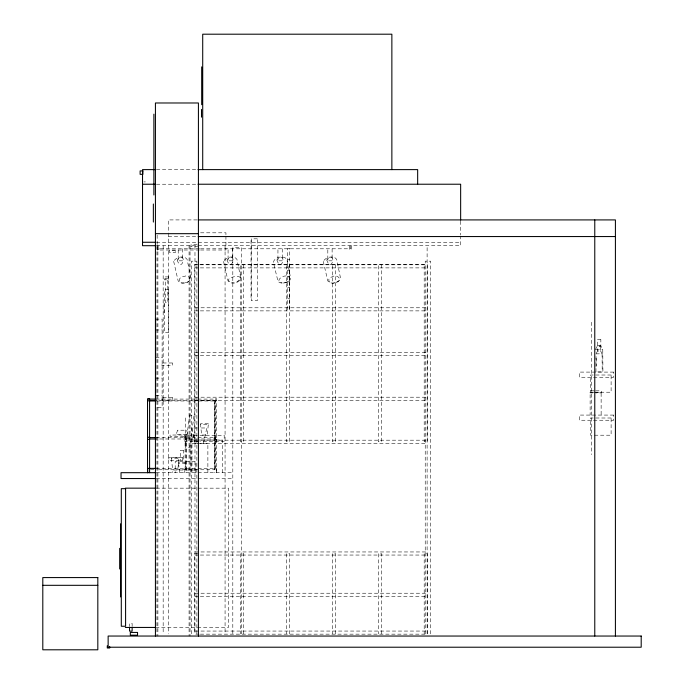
<?xml version="1.0" encoding="UTF-8"?>
<svg xmlns="http://www.w3.org/2000/svg" width="684" height="684" viewBox="0 0 684 684"><rect width="100%" height="100%" fill="white"/><g stroke="black" fill="none" stroke-linecap="round" stroke-linejoin="round"><path stroke-width="0.51" stroke-dasharray="3.42 2.56" d="M595.944 371.916L596.063 353.867L602.082 353.808L600.518 350.798L597.628 350.798L596.063 353.808M177.968 468.386L178.934 458.4M184.654 472.687L185.544 463.41M208.278 424.755L207.286 435.024L201.592 435.024L200.6 424.755M203.405 443.454L206.842 427.979L199.275 427.979M595.379 349.661L597.294 345.967L600.851 345.967L602.766 349.661L602.92 371.916L595.747 371.916M236.527 282.27C250.96 270.958 215.785 278.824 233.663 282.911M336.263 282.27C343.693 280.072 336.87 273.438 332.048 276.892C325.652 278.337 329.791 285.211 334.852 282.689M185.244 282.689C192.349 282.398 190.408 273.711 183.859 276.473C178.208 276.345 177.387 284.322 183.791 282.911M283.321 283.022C286.168 282.654 290.512 281.475 290.632 278.012L286.81 259.339C283.851 254.893 274.164 257.064 273.386 262.34L277.875 280.859C280.012 285.715 293.094 281.97 288.708 276.84C284.382 273.267 273.54 281.244 282.124 282.919M156.397 169.615L197.984 169.615M143.879 181.91L145.367 181.91M156.397 184.227L197.984 184.227M197.137 219.915L168.324 219.915L168.324 633.906M200.532 232.808L225.934 232.808L225.934 234.834M168.324 236.553L197.137 236.553M156.414 242.264L460.648 242.264M156.414 245.701L460.648 245.701L460.648 235.937M199.506 248.796L158.004 248.796L158.004 245.701M200.566 248.796L350.601 248.796L350.601 245.701M156.978 249.489L159.039 249.489L159.039 245.701M199.471 250.002L157.149 250.002L157.149 232.808M200.532 250.002L225.934 250.002L225.934 235.843M287.665 259.672L289.725 259.672M194.974 264.793L199.241 264.793M200.301 264.793L427.115 264.793M194.974 267.889L199.241 267.889M200.301 267.889L427.115 267.889M287.665 270.77L289.725 270.77M287.665 276.319L289.725 276.319M287.665 281.868L289.725 281.868M287.665 287.417L289.725 287.417M287.665 298.515L289.725 298.515M194.974 307.783L427.115 307.783M194.974 310.878L199.241 310.878M200.301 310.878L427.115 310.878M155.601 319.129L162.134 319.129L162.134 407.339L155.601 407.339M155.601 329.962L162.134 329.962M595.875 349.738L602.766 349.738M194.974 352.491L427.115 352.491M194.974 355.586L199.241 355.586M200.301 355.586L427.115 355.586M155.601 357.476L162.134 357.476M595.824 358.382L596.303 358.382L596.303 366.205L595.824 366.205M155.601 378.107L162.134 378.107M594.165 390.838L589.959 390.838L589.959 392.898L592.797 392.898M595.636 390.838L601.304 390.838L601.304 392.898L595.636 392.898M594.208 392.727L590.13 392.727L590.13 415.077M595.636 392.727L601.133 392.727L601.133 415.077M155.601 395.309L162.134 395.309M194.974 397.199L427.115 397.199M156.003 399.088L215.614 399.088L215.614 400.465L156.003 400.465M194.974 400.294L199.241 400.294M200.301 400.294L427.115 400.294M214.579 400.807L216.648 400.807M156.79 400.978L214.75 400.978L214.75 469.763L156.79 469.763M197.317 427.979L191.708 427.979L195.154 443.454M185.09 436.657L185.954 436.657M185.09 436.802L185.954 436.802M185.09 436.965L185.954 437.016M185.09 437.238L185.954 437.238M214.579 437.264L216.648 437.264M156.003 437.606L215.614 437.606L215.614 438.983L156.003 438.983M185.954 438.299L191.973 438.299L191.973 472.687M214.579 439.325L216.648 439.325M194.974 440.188L427.115 440.188M199.232 441.308L184.663 441.308L184.663 435.289L224.207 435.289L224.207 441.308L200.275 441.308M197.727 441.736L194.632 441.736L194.632 264.623L427.286 264.623L427.286 441.736L424.191 441.736L424.191 264.623M194.974 443.283L199.241 443.283M200.301 443.283L427.115 443.283M156.157 468.386L216.469 468.386L216.469 472.687M185.09 468.591L185.954 468.591M185.09 468.805L185.954 468.856M185.09 469.019L185.954 469.053M185.954 469.25L185.09 469.241L185.09 436.572M150.463 469.763L155.73 469.763M194.974 470.019L172.625 470.019L172.625 472.601M156.157 472.687L232.808 472.687M156.166 478.535L232.808 478.535M156.183 488.162L228.507 488.162L228.507 627.442L156.183 627.442M194.974 551.954L427.115 551.954M197.727 553.501L194.632 553.501L194.632 633.931M194.974 555.049L199.241 555.049M200.301 555.049L427.115 555.049M194.974 593.225L427.115 593.225M194.974 596.32L199.241 596.32M200.301 596.32L427.115 596.32M194.974 631.058L427.115 631.058M199.241 634.154L194.974 634.154L194.974 245.701M200.301 634.154L427.115 634.154L427.115 245.701M178.618 463.41L179.507 472.687M171.47 458.4L172.436 468.386M602.082 353.867L602.202 371.916M591.335 322.224L591.335 454.629M460.648 221.163L460.648 234.877M430.732 633.906L430.732 261.177L425.226 261.177L425.226 633.906M427.286 633.931L427.286 553.501L424.191 553.501L424.191 633.931M381.381 264.623L381.381 441.736L378.286 441.736L378.286 264.623M381.381 633.931L381.381 553.501L378.286 553.501L378.286 633.931M351.627 245.701L351.627 249.489L349.567 249.489L349.567 245.701M335.468 264.623L335.468 441.736L332.373 441.736L332.373 264.623M335.468 633.931L335.468 553.501L332.373 553.501L332.373 633.931M332.116 248.796L332.116 260.835L327.816 260.835L327.816 248.796M289.554 264.623L289.554 441.736L286.459 441.736L286.459 264.623M289.554 633.931L289.554 553.501L286.459 553.501L286.459 633.931M282.244 248.796L282.244 260.835L277.943 260.835L277.943 248.796M251.037 240.375L251.037 299.182M243.641 264.623L243.641 441.736L240.546 441.736L240.546 264.623M243.641 633.931L243.641 553.501L240.546 553.501L240.546 633.931M241.409 633.906L241.409 247.651L232.808 247.651L232.808 633.906M232.38 248.796L232.38 260.835L228.08 260.835L228.08 248.796M225.07 245.701L225.07 633.914M222.488 472.687L222.488 440.017L186.381 440.017L186.381 472.687M216.648 472.687L216.648 398.746L214.579 398.746L214.579 472.687M207.876 472.687L207.876 443.454L190.682 443.454L190.682 472.687M196.872 633.906L196.872 261.177L191.366 261.177L191.366 633.906M195.838 472.687L195.838 461.512L175.207 461.512L175.207 472.687M190.032 245.701L190.032 636.043M189.075 245.701L189.075 636.043M185.954 436.572L185.954 472.687M185.518 417.915L185.518 444.224M182.508 248.796L182.508 260.835L178.216 260.835L178.216 248.796M164.023 303.311L164.023 315.35M163.168 245.701L163.168 633.914M157.893 245.701L157.893 636.043M156.978 245.701L156.935 636.043M132.132 626.305L132.132 623.406L129.55 623.406L129.55 626.305M173.676 261.382L178.148 280.859C180.952 285.083 190.152 283.022 190.896 278.012L187.074 259.339C184.09 255.021 175.882 257.056 173.676 261.382M223.54 261.382L228.011 280.859C230.824 285.083 240.016 283.022 240.768 278.012L236.938 259.339C233.954 255.021 225.746 257.056 223.54 261.382M323.276 261.382L327.747 280.859C330.552 285.083 339.751 283.022 340.495 278.012L336.673 259.339C333.689 255.021 325.481 257.056 323.276 261.382M177.207 259.988C181.653 274.181 188.16 249.925 177.207 259.988M227.071 259.988C231.525 274.181 238.023 249.925 227.071 259.988M276.943 259.988C281.389 274.181 287.887 249.925 276.943 259.988M326.807 259.988C331.261 274.181 337.759 249.925 326.807 259.988M189.801 414.94L185.236 447.293L189.494 447.892L194.059 415.539L189.801 414.94M177.609 430.21L176.062 434.682L188.1 434.682L186.552 430.21L177.609 430.21M257.312 238.827L251.293 238.827L251.293 300.729L257.312 300.729L257.312 238.827M197.214 244.675L191.024 244.675L191.024 246.736L197.214 246.736L197.214 244.675M289.725 248.583L287.665 248.583L287.665 309.613L289.725 309.613L289.725 248.583M175.549 250.344L169.358 250.344L169.358 252.413L175.549 252.413L175.549 250.344M168.751 276.917L164.459 276.917L164.459 279.841L168.751 279.841L168.751 276.917M167.811 278.379L165.4 278.379L165.4 302.448L167.811 302.448L167.811 278.379M168.58 289.554L164.63 289.554L164.63 332.544L168.58 332.544L168.58 289.554M600.851 339.606L597.294 339.606L597.294 346.266L600.851 346.266L600.851 339.606M600.518 345.617L597.628 345.617L597.628 351.037L600.518 351.037L600.518 345.617M172.282 362.982L161.963 362.982L161.963 365.726L172.282 365.726L172.282 362.982M613.693 372.096L579.297 372.096L579.297 377.252L613.693 377.252L613.693 372.096M611.111 375.012L590.472 375.012L590.472 392.214L611.111 392.214L611.111 375.012M172.282 397.37L161.963 397.37L161.963 400.123L172.282 400.123L172.282 397.37M215.785 400.978L215.101 400.978L215.101 469.763L215.785 469.763L215.785 400.978M613.693 415.077L579.297 415.077L579.297 420.241L613.693 420.241L613.693 415.077M611.111 418.001L590.472 418.001L590.472 435.204L611.111 435.204L611.111 418.001M208.398 423.764L200.472 423.764L200.472 424.755L208.398 424.755L208.398 423.764M194.119 435.024L170.042 435.024L170.042 436.401L194.119 436.401L194.119 435.024M183.457 450.329L180.362 450.329L180.362 460.648L183.457 460.648L183.457 450.329M179.054 457.434L171.351 457.434L171.351 458.4L179.054 458.4L179.054 457.434M182.594 457.553L168.837 457.553L168.837 460.306L182.594 460.306L182.594 457.553M185.655 462.512L178.507 462.512L178.507 463.41L185.655 463.41L185.655 462.512"/><path stroke-width="1.03" d="M155.328 169.615L142.528 169.615L142.528 245.701L155.345 245.701M197.984 169.615L417.659 169.615L417.659 184.227M142.528 184.227L155.345 184.227M197.984 184.227L460.648 184.227L460.648 220.111M198.206 219.915L615.412 219.915L615.412 636.043M155.43 233.672L198.42 233.672M198.206 236.553L615.412 236.553M142.528 242.264L155.345 242.264M148.548 399.088L156.003 399.088M149.616 400.465L156.003 400.465M147.522 400.807L149.582 400.807M149.411 400.978L155.73 400.978M147.522 437.264L149.582 437.264M149.616 437.606L156.003 437.606M149.616 438.983L156.003 438.983M147.522 439.325L149.582 439.325M155.097 468.386L147.693 468.386L147.693 472.687M155.097 472.687L121.034 472.687L121.034 478.535L155.097 478.535M125.334 488.162L155.114 488.162M42.801 585.316L97.821 585.316M125.334 627.442L155.114 627.442M594.772 219.915L594.772 636.043M391.864 169.615L391.864 34.2L202.712 34.2L202.712 169.615M201.686 66.87L201.686 104.703M201.515 109.431L201.515 117.169M198.42 636.043L198.42 102.985L155.43 102.985L155.43 636.043M155.601 319.129L155.601 401.328M153.883 114.16L153.883 194.974M153.361 204.003L153.361 222.061M149.582 472.687L149.582 398.746L147.522 398.746L147.522 472.687M132.132 627.271L132.132 631.144L129.55 631.144L129.55 627.271M120.521 523.841L120.521 596.927M119.666 548.346L119.666 568.977M109.688 646.508L109.688 647.996L107.277 647.996L107.277 645.756M142.879 170.906L140.126 170.906L140.126 174.343L142.879 174.343L142.879 170.906M125.591 488.675L121.299 488.675L121.299 626.245L125.591 626.245L125.591 488.675M97.821 577.578L42.801 577.578L42.801 649.8L97.821 649.8L97.821 577.578M137.544 632.435L130.319 632.435L130.319 635.188L137.544 635.188L137.544 632.435M641.199 636.043L108.14 636.043L108.14 647.218L641.199 647.218L641.199 636.043"/></g></svg>
